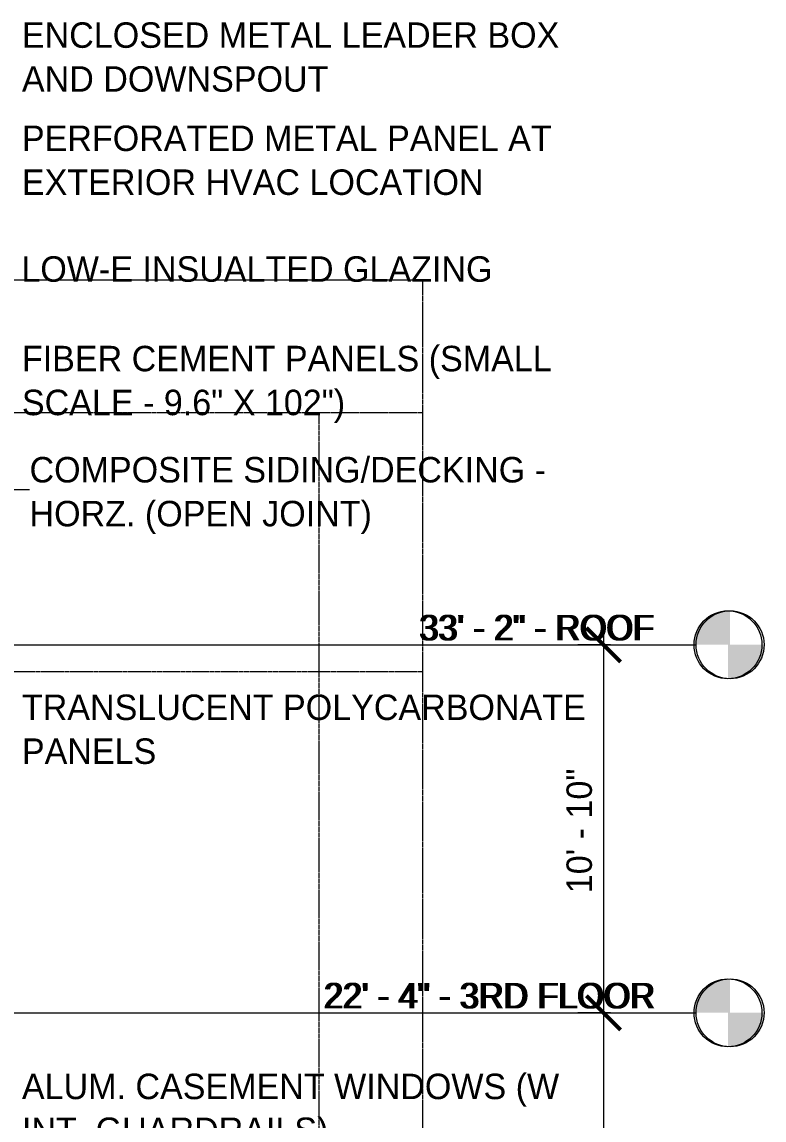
# Model space of a CAD drawing. Header units: inches. Extents: x 1747 to 7619, y -160 to 618.
# Drawn here: x 7356.5 to 7618.7, y 230.1 to 618 of the extents above; entities that cross this region are included whole.
import ezdxf

# ---------------------------------------------------------------- set-up
doc = ezdxf.new("R2010")
doc.units = ezdxf.units.IN
doc.header["$MEASUREMENT"] = 0
doc.linetypes.add('Aligning Line 1_8_', pattern=[0.25, 0.125, -0.125])
doc.linetypes.add('Grid Line 1_2_', pattern=[0.875, 0.5, -0.125, 0.125, -0.125])
for name, color, linetype, lineweight in [('0-2', 254, 'Continuous', 5), ('0-3', 165, 'Continuous', 5), ('0-4', 10, 'Continuous', 5), ('A-ANNO-DIMS', 211, 'Continuous', 9), ('A-ANNO-DIMS-96', 211, 'Continuous', 9), ('A-FLOR-LEVL', 51, 'Continuous', 9), ('A-FLOR-LEVL-1', 51, 'Grid Line 1_2_', 9), ('A-FLOR-LEVL-2', 9, 'Continuous', 9), ('A-FLOR-LEVL-3', 147, 'Continuous', 9), ('G-ANNO-SYMB', 111, 'Aligning Line 1_8_', 9), ('G-ANNO-SYMB-1', 9, 'Aligning Line 1_8_', 9), ('G-ANNO-SYMB-2', 147, 'Aligning Line 1_8_', 9), ('G-ANNO-TEXT', 231, 'Continuous', 9)]:
    doc.layers.add(name, color=color, linetype=linetype, lineweight=lineweight)
doc.styles.add('Century Gothic', font='ufonts.com_century-gothic.ttf', dxfattribs={"height": 9})
doc.dimstyles.new('OD__1_8__Tol__', dxfattribs={"dimscale": 12, "dimtxt": 9.397514, "dimasz": 1, "dimexe": 0.75, "dimexo": 0.5, "dimgap": 0.125, "dimtad": 1, "dimdec": 3, "dimrnd": 0.125, "dimzin": 3, "dimdsep": 46, "dimlunit": 4, "dimtxsty": 'Century Gothic', "dimblk1": 'OBLIQUE', "dimblk2": 'OBLIQUE', "dimsah": 1, "dimcen": 0.09, "dimdle": 0.75, "dimazin": 0, "dimtfac": 1, "dimtdec": 4, "dimtix": 1, "dimtmove": 0, "dimatfit": 3, "dimfxl": 1, "dimtvp": 1, "dimtfill": 1, "dimfrac": 2, "dimtolj": 1, "dimtzin": 0, "dimarcsym": 2})

# ---------------------------------------------------------------- blocks, each defined once
blk = doc.blocks.new('Level - Level Head - Circle-V54-BUILDING ELEVATION - NORTH')
at = {"layer": 'A-FLOR-LEVL'}
h = blk.add_hatch(color=256, dxfattribs=at)
edge = h.paths.add_edge_path(flags=0)
edge.add_line((-9597.49, 0), (-9609.49, 0))
edge.add_arc((-9597.49, 0), 12, 90, 180, ccw=False)
edge.add_line((-9597.49, 12), (-9597.49, 0))
h = blk.add_hatch(color=256, dxfattribs=at)
edge = h.paths.add_edge_path(flags=0)
edge.add_line((-9597.49, -12), (-9597.49, 0))
edge.add_line((-9597.49, 0), (-9585.49, 0))
edge.add_arc((-9597.49, 0), 12, 270, 360, ccw=False)
at = {"layer": 'A-FLOR-LEVL-2'}
blk.add_circle((-9597.49, 0), 12, dxfattribs=at)
blk = doc.blocks.new('CTR - 2nd Phase_rvt-2-BUILDING ELEVATION - NORTH')
at = {"layer": 'A-FLOR-LEVL-1'}
for p, q in [((-12558.48, 398), (-9609.49, 398)), ((-12558.48, 268), (-9609.49, 268))]:
    blk.add_line(p, q, dxfattribs=at)
at = {"layer": 'G-ANNO-SYMB-1'}
for p, q in [((-12461.79, 526.95), (-9706.16, 526.95)), ((-12461.79, 388.59), (-9706.16, 388.59))]:
    blk.add_line(p, q, dxfattribs=at)
at = {"layer": '0-2'}
for p in [(0, 398), (0, 268)]:
    blk.add_blockref('Level - Level Head - Circle-V54-BUILDING ELEVATION - NORTH', p, dxfattribs=at)
at = {"layer": 'A-FLOR-LEVL', "char_height": 9, "attachment_point": 1, "style": 'Century Gothic'}
for s, insert, width in [('33\' - 2" - ROOF', (-9706.86, 408.55), 104.232), ('22\' - 4" - 3RD FLOOR', (-9740.61, 278.55), 145.137)]:
    blk.add_mtext(s, dxfattribs=dict(at, insert=insert, width=width))
blk = doc.blocks.new('CTR  - Topography_rvt-2-BUILDING ELEVATION - NORTH')
at = {"layer": 'G-ANNO-SYMB-2'}
for p, q in [((-12461.79, 480), (-9742.88, 480)), ((-9742.88, 480), (-9742.88, 0))]:
    blk.add_line(p, q, dxfattribs=at)
blk = doc.blocks.new('Level - Level Head - Circle-V55-BUILDING ELEVATION - NORTH')
at = {"layer": 'A-FLOR-LEVL'}
h = blk.add_hatch(color=256, dxfattribs=at)
edge = h.paths.add_edge_path(flags=0)
edge.add_line((-9597.49, 0), (-9609.49, 0))
edge.add_arc((-9597.49, 0), 12, 90, 180, ccw=False)
edge.add_line((-9597.49, 12), (-9597.49, 0))
h = blk.add_hatch(color=256, dxfattribs=at)
edge = h.paths.add_edge_path(flags=0)
edge.add_line((-9597.49, -12), (-9597.49, 0))
edge.add_line((-9597.49, 0), (-9585.49, 0))
edge.add_arc((-9597.49, 0), 12, 270, 360, ccw=False)
at = {"layer": 'A-FLOR-LEVL-3'}
blk.add_circle((-9597.49, 0), 12, dxfattribs=at)
blk = doc.blocks.new('CTR - 1st Phase - Common Walls_rvt-2-BUILDING ELEVATION - NORTH')
at = {"layer": 'A-FLOR-LEVL-1'}
for p, q in [((-12558.48, 398), (-9609.49, 398)), ((-12558.48, 268), (-9609.49, 268))]:
    blk.add_line(p, q, dxfattribs=at)
at = {"layer": 'G-ANNO-SYMB-2'}
for p, q in [((-12428.12, 526.95), (-9706.24, 526.95)), ((-12363.34, 526.95), (-9706.24, 526.95)), ((-9706.24, 526.95), (-9706.24, -145.91)), ((-9706.24, 526.95), (-9706.24, -145.91)), ((-12461.79, 480), (-9706.16, 480))]:
    blk.add_line(p, q, dxfattribs=at)
at = {"layer": '0-3'}
for p in [(0, 398), (0, 268)]:
    blk.add_blockref('Level - Level Head - Circle-V55-BUILDING ELEVATION - NORTH', p, dxfattribs=at)
at = {"layer": 'A-FLOR-LEVL', "char_height": 9, "attachment_point": 1, "style": 'Century Gothic'}
for s, insert, width in [('33\' - 2" - ROOF', (-9706.86, 408.55), 104.232), ('22\' - 4" - 3RD FLOOR', (-9740.61, 278.55), 145.137)]:
    blk.add_mtext(s, dxfattribs=dict(at, insert=insert, width=width))
blk = doc.blocks.new('Level - Level Head - Circle-50818-BUILDING ELEVATION - NORTH')
at = {"layer": 'A-FLOR-LEVL'}
h = blk.add_hatch(color=256, dxfattribs=at)
edge = h.paths.add_edge_path(flags=0)
edge.add_line((-9598.24, 0), (-9610.24, 0))
edge.add_arc((-9598.24, 0), 12, 90, 180, ccw=False)
edge.add_line((-9598.24, 12), (-9598.24, 0))
h = blk.add_hatch(color=256, dxfattribs=at)
edge = h.paths.add_edge_path(flags=0)
edge.add_line((-9598.24, -12), (-9598.24, 0))
edge.add_line((-9598.24, 0), (-9586.24, 0))
edge.add_arc((-9598.24, 0), 12, 270, 360, ccw=False)
blk.add_circle((-9598.24, 0), 12, dxfattribs=at)
blk = doc.blocks.new('DIMBLOCK5-BUILDING ELEVATION - NORTH')
at = {"layer": 'A-ANNO-DIMS-96', "lineweight": 50}
for p, q in [((7561.96, 398), (7555.96, 404)), ((7561.96, 398), (7567.96, 392)), ((7561.96, 268), (7555.96, 274)), ((7561.96, 268), (7567.96, 262))]:
    blk.add_line(p, q, dxfattribs=at)
at = {"layer": 'A-ANNO-DIMS-96'}
for p, q in [((7561.96, 407), (7561.96, 268)), ((7564.44, 398), (7552.96, 398)), ((7561.96, 398), (7564.44, 398)), ((7564.44, 268), (7552.96, 268)), ((7561.96, 268), (7564.44, 268))]:
    blk.add_line(p, q, dxfattribs=at)
at = {"layer": 'A-ANNO-DIMS-96', "color": 0, "insert": (7548.92, 310.25), "char_height": 9, "width": 54.5951, "attachment_point": 1, "rotation": 90, "line_spacing_factor": 0.984502, "style": 'Century Gothic', "bg_fill": 3, "box_fill_scale": 1.25, "bg_fill_color": 256, "bg_fill_true_color": 13158600, "bg_fill_transparency": 0}
blk.add_mtext('10\' - 10"', dxfattribs=at)
blk = doc.blocks.new('_Oblique')
at = {"color": 0, "linetype": 'ByBlock', "lineweight": -2}
blk.add_line((-0.5, -0.5), (0.5, 0.5), dxfattribs=at)
blk = doc.blocks.new('DIMBLOCK6-BUILDING ELEVATION - NORTH')
at = {"layer": 'A-ANNO-DIMS-96', "lineweight": 50}
for p, q in [((7561.96, 268), (7555.96, 274)), ((7561.96, 268), (7567.96, 262)), ((7561.96, 136), (7555.96, 142)), ((7561.96, 136), (7567.96, 130))]:
    blk.add_line(p, q, dxfattribs=at)
at = {"layer": 'A-ANNO-DIMS-96'}
for p, q in [((7564.44, 268), (7552.96, 268)), ((7561.96, 268), (7561.96, 136)), ((7561.96, 268), (7564.44, 268)), ((7564.44, 136), (7552.96, 136)), ((7561.96, 136), (7564.44, 136))]:
    blk.add_line(p, q, dxfattribs=at)
at = {"layer": 'A-ANNO-DIMS-96', "color": 0, "insert": (7548.92, 182.76), "char_height": 9, "width": 46.1821, "attachment_point": 1, "rotation": 90, "line_spacing_factor": 0.984502, "style": 'Century Gothic', "bg_fill": 3, "box_fill_scale": 1.25, "bg_fill_color": 256, "bg_fill_true_color": 13158600, "bg_fill_transparency": 0}
blk.add_mtext('11\' - 0"', dxfattribs=at)

msp = doc.modelspace()

# ---------------------------------------------------------------- linework, layer by layer
at = {"layer": 'A-FLOR-LEVL-1'}
for p, q in [((4646.5044, 398), (7593.9954, 398)), ((4646.5044, 268), (7593.9954, 268))]:
    msp.add_line(p, q, dxfattribs=at)
at = {"layer": 'G-ANNO-SYMB'}
for p, q in [((4742.443, 526.9531), (7497.9954, 526.9531)), ((7497.9954, 526.9531), (7497.9954, -145.8387)), ((4742.443, 480), (7498.075, 480))]:
    msp.add_line(p, q, dxfattribs=at)
at = {"layer": 'G-ANNO-TEXT'}
msp.add_line((7333.7785, 452.8396), (7359.1337, 452.8396), dxfattribs=at)

# ---------------------------------------------------------------- block references
at = {"layer": '0-4'}
for name in ['CTR - 2nd Phase_rvt-2-BUILDING ELEVATION - NORTH', 'CTR - 1st Phase - Common Walls_rvt-2-BUILDING ELEVATION - NORTH', 'CTR  - Topography_rvt-2-BUILDING ELEVATION - NORTH']:
    msp.add_blockref(name, (17204.2357, 0), dxfattribs=at)
at = {"layer": 'A-FLOR-LEVL'}
for p in [(17204.2357, 398), (17204.2357, 268)]:
    msp.add_blockref('Level - Level Head - Circle-50818-BUILDING ELEVATION - NORTH', p, dxfattribs=at)

# ---------------------------------------------------------------- texts
at = {"layer": 'A-FLOR-LEVL', "char_height": 9, "attachment_point": 1, "style": 'Century Gothic'}
for s, insert, width in [('33\' - 2" - ROOF', (7496.6232, 408.5508), 104.232), ('22\' - 4" - 3RD FLOOR', (7462.872, 278.5508), 145.137)]:
    msp.add_mtext(s, dxfattribs=dict(at, insert=insert, width=width))
at = {"layer": 'G-ANNO-TEXT', "char_height": 9, "attachment_point": 1, "style": 'Century Gothic'}
for s, insert, width in [('ENCLOSED METAL LEADER BOX', (7356.4484, 617.873), 228.159), ('AND DOWNSPOUT', (7356.4484, 602.373), 136.956), ('PERFORATED METAL PANEL AT', (7356.4484, 581.4186), 220.584), ('EXTERIOR HVAC LOCATION', (7356.4484, 565.9186), 202.707), ('LOW-E INSUALTED GLAZING', (7356.2609, 535.2388), 204.222), ('FIBER CEMENT PANELS (SMALL', (7356.4484, 503.6042), 221.19), ('SCALE - 9.6" X 102")', (7356.4484, 488.1042), 139.986), ('COMPOSITE SIDING/DECKING -', (7359.1337, 464.3357), 232.704), ('HORZ. (OPEN JOINT)', (7359.1337, 448.8357), 149.682), ('TRANSLUCENT POLYCARBONATE', (7356.4484, 380.4268), 239.37), ('PANELS', (7356.4484, 364.9268), 54.843), ('ALUM. CASEMENT WINDOWS (W', (7356.4484, 246.5042), 239.673), ('INT. GUARDRAILS)', (7356.4484, 231.0042), 132.108)]:
    msp.add_mtext(s, dxfattribs=dict(at, insert=insert, width=width))

# ---------------------------------------------------------------- next in the draw order: dimensions: what is measured, and where the dimension line sits
at = {"layer": 'A-ANNO-DIMS'}
dim = msp.add_linear_dim(base=(7561.9574, 268), p1=(7570.4427, 398), p2=(7570.4427, 268), angle=90, dimstyle='OD__1_8__Tol__', override={"dimpost": '<>', "dimfxl": 130}, dxfattribs=at)
dim.commit()
dim.dimension.update_dxf_attribs({"geometry": 'DIMBLOCK5-BUILDING ELEVATION - NORTH', "text_midpoint": (7555.7311, 333)})

# ---------------------------------------------------------------- next in the draw order: dimensions: what is measured, and where the dimension line sits
dim = msp.add_linear_dim(base=(7561.9574, 136), p1=(7570.4427, 268), p2=(7570.4427, 136), angle=90, dimstyle='OD__1_8__Tol__', override={"dimpost": '<>', "dimfxl": 132}, dxfattribs=at)
dim.commit()
dim.dimension.update_dxf_attribs({"geometry": 'DIMBLOCK6-BUILDING ELEVATION - NORTH', "text_midpoint": (7555.7311, 202)})

doc.saveas('drawing.dxf')
